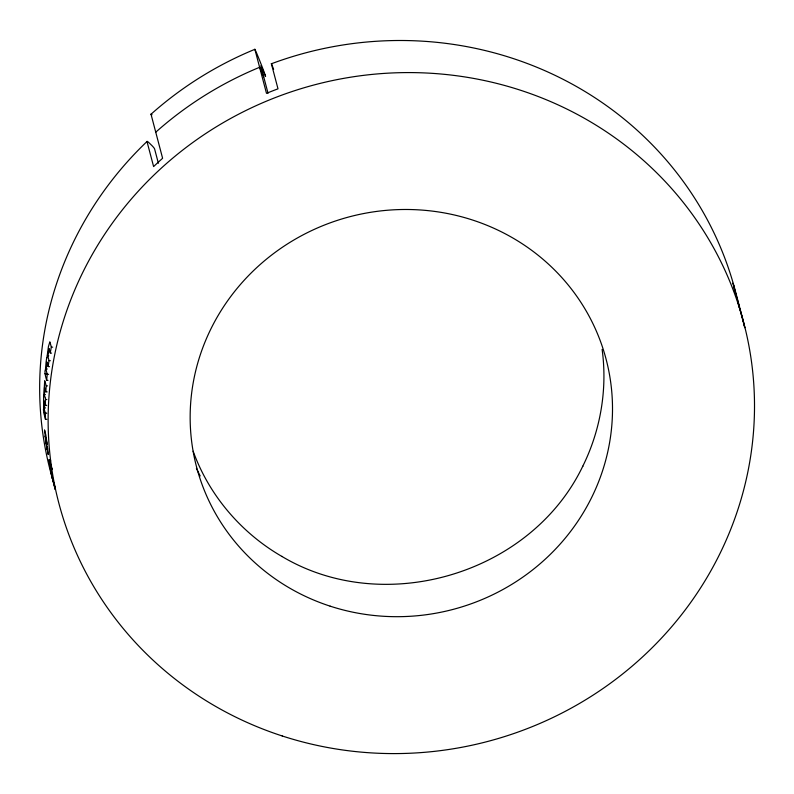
<?xml version="1.0" encoding="UTF-8"?>
<svg xmlns="http://www.w3.org/2000/svg" width="794" height="794" viewBox="0 0 794 794"><rect width="100%" height="100%" fill="white"/><g stroke="black" fill="none" stroke-linecap="round" stroke-linejoin="round"><path stroke-width="1.19" d="M46.727 405.545C43.392 405.148 47.134 398.628 44.633 396.295A29.616 2.303 -89.5 0 1 44.464 395.432L44.474 387.472M47.054 369.21L45.695 369.101L45.834 365.359A8.615 1.082 -84.7 0 1 46.141 361.736A10.153 1.32 -84.8 0 1 46.36 360.168L46.727 357.975M45.198 436.035L46.201 443.876M46.727 358.054A6.66 0.754 -84.1 0 1 47.104 356.466L48.434 346.591L49.794 342.055M46.231 443.836L46.171 442.863L47.68 448.59L48.216 454.565L46.747 446.645L46.995 449.464M43.68 396.98L43.601 399.203A10.153 1.012 88.9 0 0 43.581 400.781A8.615 0.814 88.9 0 0 43.64 404.454L43.878 408.156L45.238 408.116M47.174 391.889L45.814 391.849L46.191 385.815L44.841 380.971M47.997 380.356L46.638 380.266C45.992 377.984 43.084 369.012 46.816 368.327M46.638 380.266L47.233 374.252L46.35 370.917A30.39 2.978 -85.4 0 1 46.211 370.203L46.836 362.074M49.506 366.679L48.156 366.54L49 360.545L48.146 357.32A29.616 3.216 -83.2 0 1 47.997 356.486L48.831 348.556M43.819 395.392L44.692 380.922M51.58 353.132L50.23 352.933L51.332 346.978L49.923 342.095M44.553 430.13L46.945 449.464M44.067 401.109L44.315 409.287A30.39 2.035 88.3 0 0 44.474 409.922M51.352 464.401L50.002 464.639L50.935 469.284L52.285 469.036M50.389 459.627L49.039 459.855L50.052 465.78L50.727 465.661M50.052 465.78L50.508 467.507L51.848 467.259M50.935 469.284L52.265 468.589M49.039 459.855L49.377 461.135L50.717 460.857M45.01 407.223C42.717 406.667 42.856 414.458 45.804 412.721M43.759 412.82L45.476 419.331L46.846 419.262M44.474 409.972L45.357 413.307L46.717 413.267M43.978 394.618L45.347 394.628M45.486 399.531L46.846 399.541M46.191 385.815L47.551 385.884M44.921 373.756L46.965 373.885M47.233 374.252L48.593 374.361M47.412 355.633L48.762 355.791M49 360.545L50.35 360.714M51.332 346.978L52.672 347.196M46.886 362.084L47.035 362.382A40.822 4.238 -84.2 0 1 47.144 362.729L48.156 366.54M152.041 114.733L150.979 114.098L162.611 158.284A354.124 339.534 -14.8 0 0 153.609 166.581L146.989 141.521A3.652 0.516 46.3 0 1 149.252 142.989L151.793 145.461A3.652 0.516 46.3 0 1 154.592 148.925L158.373 163.246M44.127 401.109L44.246 401.397A40.822 2.978 89.5 0 1 44.345 401.744L45.357 405.555M44.613 430.149C46.489 438.07 45.05 430.388 47.213 444.422L45.248 436.104M263.727 76.949L259.618 67.282A354.124 339.534 -14.8 0 0 155.723 132.221M193.16 451.25C209.15 495.466 241.396 533.121 282.078 556.534L281.83 556.386C384.266 617.682 531.146 573.993 582.786 466.197L582.647 466.475C600.532 430.467 607.599 389.259 602.11 349.4M271.925 64.9L271.349 63.619L277.999 88.829A354.124 339.534 -14.8 0 0 266.496 93.345L254.844 49.228L256.204 52.096A25.557 1.002 67.6 0 1 265.593 76.333L260.789 65.773L268.035 93.245M272.144 65.455L273.622 69.306M50.012 467.14L52.076 477.055M53.724 483.467L55.233 489.471M53.635 483.119L52.344 478.147M55.193 489.322L52.275 477.869M271.379 63.768A354.124 339.534 -14.8 0 1 735.373 291.12L741.993 316.181A354.124 339.534 -14.8 0 1 744.792 327.704L739.621 308.151M732.505 283.269A3.652 1.032 -12.6 0 1 733.16 283.676L739.194 306.524M50.23 352.933L49.159 348.903A19.284 2.203 -81.9 0 0 49.039 348.606M45.466 368.218L45.695 369.101M45.814 391.849L45.03 388.881M43.64 407.272L43.878 408.156M49.377 461.135L50.915 468.837M45.01 388.832L44.752 387.849A19.284 1.618 -88.3 0 0 44.633 387.512M50.568 469.234L53.148 480.608L51.153 472.817L52.027 476.866M51.967 476.797L52.275 478.028M50.508 467.507L50.002 464.639M45.476 419.331L45.357 413.307M200.187 475.983A215.392 206.519 -14.8 0 1 196.406 468.321M738.172 302.842A354.124 339.534 -14.8 0 1 739.194 307.675M54.855 486.563A354.124 339.534 -14.8 0 1 146.989 141.521M734.152 290.683A3.652 1.032 -14.7 0 1 735.373 291.12M43.69 397.089A6.66 0.546 89.6 0 1 43.829 395.491M50.508 469.661A45.288 0.754 78.5 0 1 51.273 472.857M733.16 283.676A354.124 339.534 -14.8 0 1 735.165 293.343M150.979 114.257A354.124 339.534 -14.8 0 1 254.864 49.317M330.125 606.15A211.74 203.026 -14.8 0 0 609.107 372.535A211.74 203.026 -14.8 0 0 264.739 260.571A211.74 203.026 -14.8 0 0 330.125 606.15M282.247 735.978A354.124 339.534 -14.8 0 0 748.821 345.271A354.124 339.534 -14.8 0 0 172.893 158.016A354.124 339.534 -14.8 0 0 282.247 735.978"/></g></svg>
